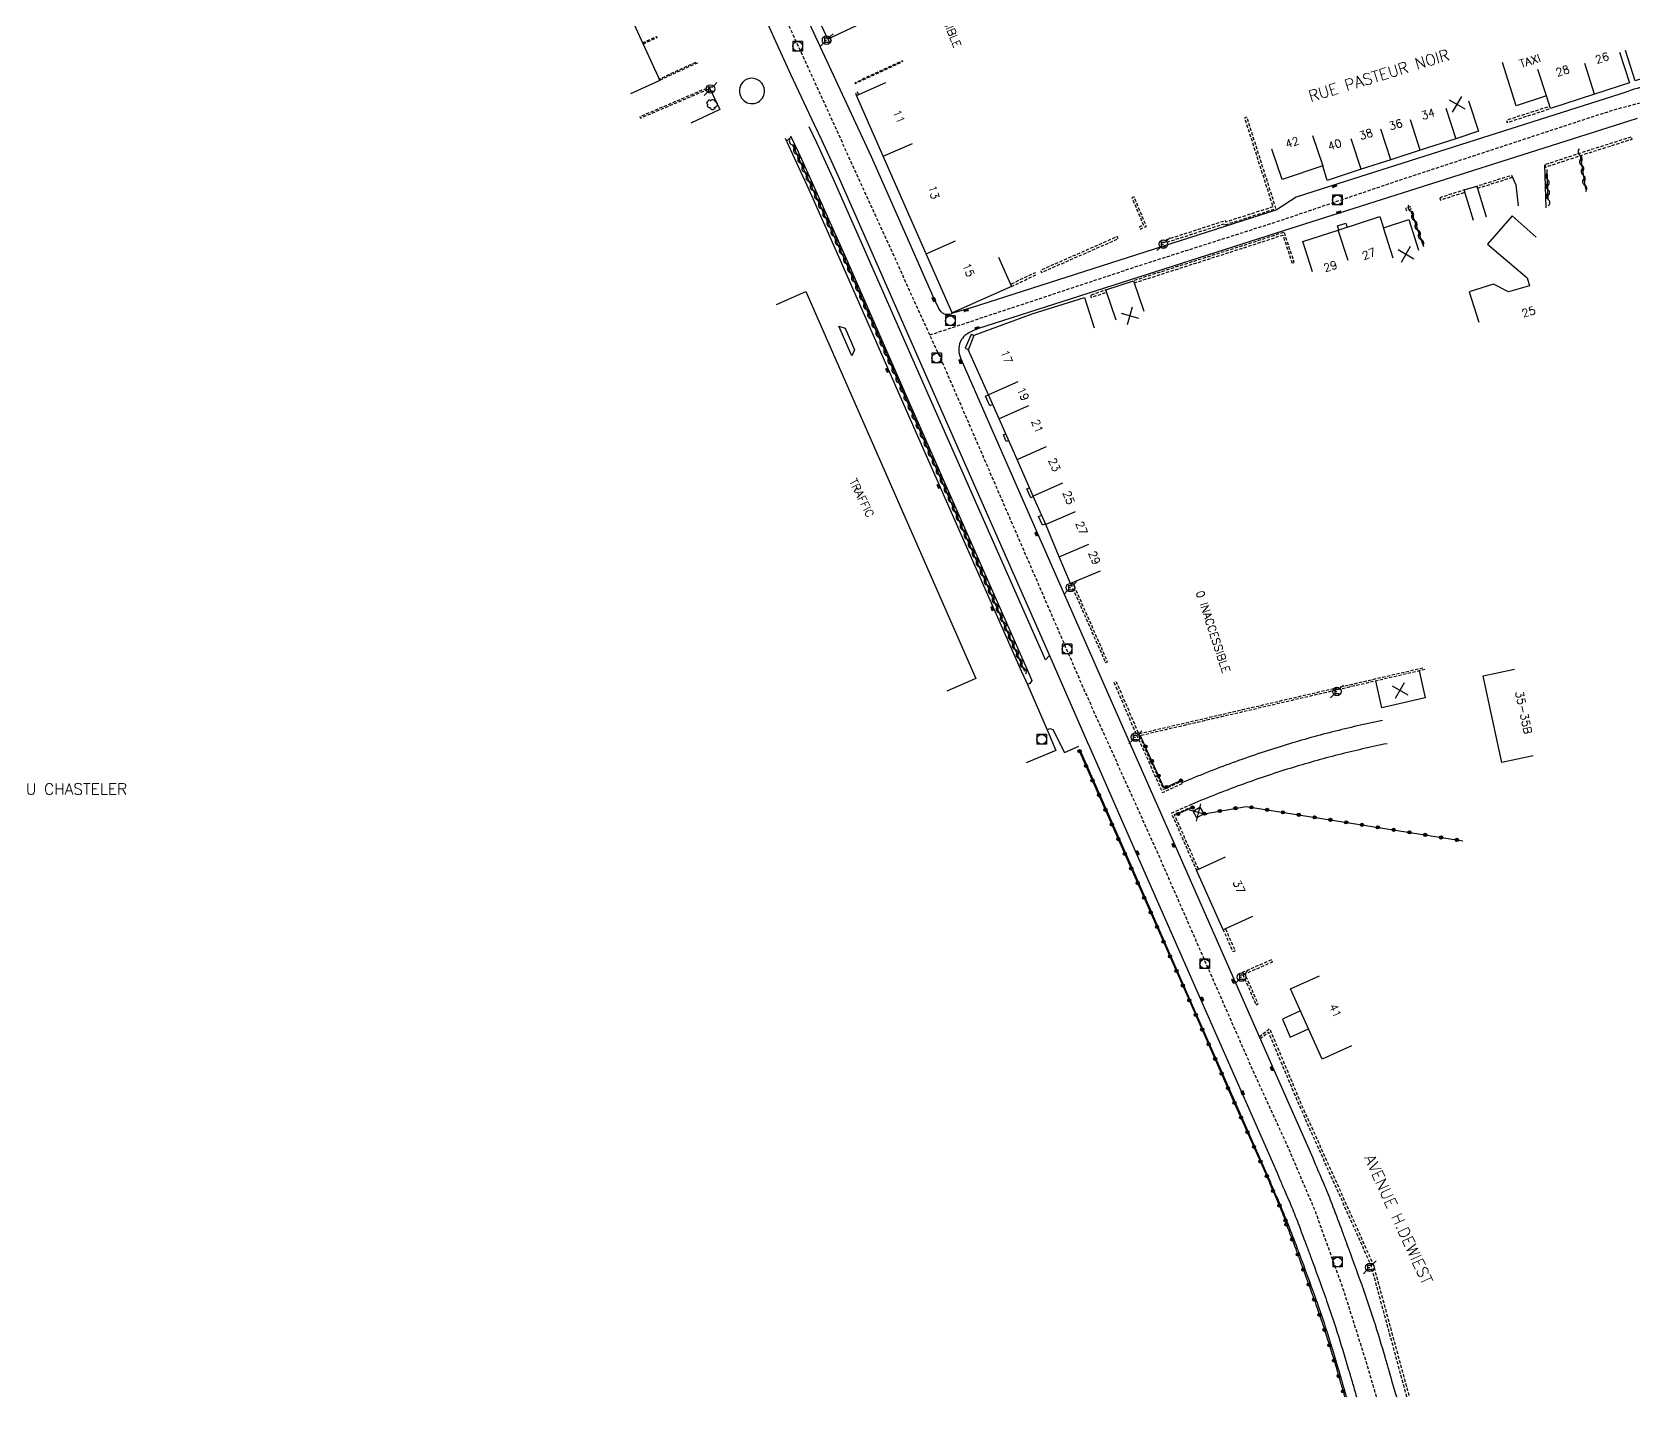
# Model space of a CAD drawing. Header units: millimetres. Extents: x 149999 to 151000, y 127000 to 128000.
# Drawn here: x 150352.8 to 150602.9, y 127000 to 127213.1 of the extents above; entities that cross this region are included whole.
import ezdxf
from ezdxf.enums import TextEntityAlignment as Align

# ---------------------------------------------------------------- set-up
doc = ezdxf.new("R2010")
doc.units = ezdxf.units.MM
doc.linetypes.add('DASHED', pattern=[0.75, 0.5, -0.25])
doc.layers.get('0').update_dxf_attribs({"linetype": 'CONTINUOUS'})
for name, color, linetype in [('W0001', 6, 'DASHED'), ('W0008', 7, 'CONTINUOUS'), ('W0017', 7, 'CONTINUOUS'), ('W0100', 7, 'CONTINUOUS'), ('W0112', 1, 'DASHED'), ('W0300', 7, 'CONTINUOUS'), ('W0310', 3, 'CONTINUOUS'), ('W0322', 7, 'CONTINUOUS'), ('W0400', 7, 'CONTINUOUS'), ('W0420', 7, 'CONTINUOUS'), ('W0471', 7, 'CONTINUOUS'), ('W0984', 7, 'CONTINUOUS'), ('W0989', 7, 'CONTINUOUS'), ('W0991', 7, 'CONTINUOUS'), ('W1102', 7, 'CONTINUOUS')]:
    doc.layers.add(name, color=color, linetype=linetype)
doc.styles.get("Standard").update_dxf_attribs({"font": 'romans.shx', "width": 0.85})

# ---------------------------------------------------------------- blocks, each defined once
blk = doc.blocks.new('t991o')
at = {"color": 0, "linetype": 'Continuous'}
for p, q in [((-1, 1), (1, -1)), ((-1, -1), (1, 1))]:
    blk.add_line(p, q, dxfattribs=at)
blk = doc.blocks.new('t322o')
at = {"color": 0, "linetype": 'Continuous'}
for radius in [0.25, 0.15]:
    blk.add_circle((0, 0), radius, dxfattribs=at)
blk = doc.blocks.new('T400')
for p, q in [((-0.15, 0.3), (0.15, 0.3)), ((-0.15, -0.25), (-0.15, 0.3)), ((-0.15, 0.15), (0.15, 0.15)), ((-0.15, 0), (0.15, 0)), ((0.15, 0.3), (0.15, -0.25)), ((-0.15, -0.15), (0.15, -0.15)), ((-0.15, -0.25), (-0.15, -0.3)), ((-0.15, -0.3), (0.15, -0.3)), ((0.15, -0.3), (0.15, -0.25))]:
    blk.add_line(p, q)
blk = doc.blocks.new('t310o')
at = {"color": 0, "linetype": 'Continuous'}
for centre, start, end in [((-0.5, 0.38), 216.8699, 323.1304), ((0.5, -0.37), 36.8699, 143.1303)]:
    blk.add_arc(centre, 0.625, start, end, dxfattribs=at)
blk = doc.blocks.new('T420')
for p, q in [((0.75, 0.75), (-0.75, 0.75)), ((-0.75, 0.75), (-0.75, -0.75)), ((0.75, 0.75), (0.75, -0.75)), ((0.75, -0.75), (-0.75, -0.75))]:
    blk.add_line(p, q)
blk.add_ellipse((0, 0), major_axis=(-0.53, 0.53), ratio=1, start_param=3.926991, end_param=10.210176)
blk = doc.blocks.new('T471')
for p, q in [((-0.333334, 0.333334), (-0.333334, -0.333334)), ((-0.333334, 0.333334), (0.333334, 0.333334)), ((-0.333334, 0), (0, 0)), ((0.500001, 0.500001), (1.000002, 1.000002)), ((-0.500001, -0.500001), (-1.000002, -1.000002)), ((-0.333334, -0.333334), (0.333334, -0.333334))]:
    blk.add_line(p, q)
blk.add_ellipse((0, 0), major_axis=(0.471405, 0.471405), ratio=1, start_param=5.4977871438, end_param=11.780972451)
blk = doc.blocks.new('T300')
for p, q in [((-0.8, 0.51), (-0.86, 0.34)), ((-0.86, 0.34), (-0.86, 0.17)), ((-0.86, 0.17), (-0.74, 0.06)), ((-0.69, 0.63), (-0.8, 0.51)), ((-0.8, -0.06), (-0.74, 0.06)), ((-0.74, 0.06), (-0.69, 0.11)), ((-0.57, 0.69), (-0.69, 0.63)), ((-0.46, 0.69), (-0.57, 0.69)), ((-0.29, 0.63), (-0.46, 0.69)), ((-0.29, 0.63), (-0.17, 0.74)), ((-0.23, 0.57), (-0.29, 0.63)), ((-0.17, 0.74), (-0.06, 0.8)), ((-0.06, 0.8), (0.06, 0.8)), ((0.06, 0.8), (0.23, 0.74)), ((0.23, 0.74), (0.34, 0.63)), ((0.34, 0.63), (0.4, 0.51)), ((0.46, 0.46), (0.34, 0.46)), ((0.4, 0.51), (0.4, 0.46)), ((0.57, 0.4), (0.46, 0.46)), ((0.57, 0.4), (0.69, 0.29)), ((0.69, 0.29), (0.74, 0.17)), ((0.74, 0.06), (0.69, -0.17)), ((0.74, 0.17), (0.74, 0.06)), ((-0.8, -0.17), (-0.8, -0.06)), ((-0.8, -0.23), (-0.8, -0.17)), ((-0.74, -0.34), (-0.8, -0.23)), ((-0.69, -0.4), (-0.74, -0.34)), ((-0.51, -0.46), (-0.69, -0.4)), ((-0.4, -0.46), (-0.51, -0.46)), ((-0.4, -0.46), (-0.34, -0.46)), ((-0.34, -0.46), (-0.34, -0.4)), ((-0.34, -0.51), (-0.34, -0.46)), ((-0.29, -0.63), (-0.34, -0.51)), ((-0.17, -0.74), (-0.29, -0.63)), ((-0.06, -0.8), (-0.17, -0.74)), ((0.06, -0.8), (-0.06, -0.8)), ((0.17, -0.74), (0.06, -0.8)), ((0.23, -0.69), (0.17, -0.74)), ((0.29, -0.46), (0.23, -0.46)), ((0.29, -0.63), (0.23, -0.69)), ((0.46, -0.4), (0.29, -0.46)), ((0.34, -0.51), (0.29, -0.63)), ((0.34, -0.51), (0.34, -0.46)), ((0.57, -0.34), (0.46, -0.4)), ((0.63, -0.29), (0.57, -0.34)), ((0.69, -0.17), (0.63, -0.29))]:
    blk.add_line(p, q)

msp = doc.modelspace()

# ---------------------------------------------------------------- linework, layer by layer
at = {"layer": 'W0001', "flags": 128}
for points in [[(150562.75, 127000), (150561.12, 127005.54), (150557.69, 127016.42), (150553.12, 127029.17), (150548.63, 127039.68), (150543.44, 127050.98), (150528.47, 127085.15), (150517.16, 127110.23), (150495.55, 127160.15), (150474.86, 127205.62), (150453.87, 127251.25)], [(150492.98, 127165.79), (150525.92, 127176.7), (150547.7, 127183.65), (150566.99, 127190.19), (150599.73, 127200.92), (150604.81, 127202.27), (150611.34, 127203.93), (150618.08, 127204.76), (150623.17, 127205.28), (150626.38, 127205.29), (150634.16, 127204.15), (150654.77, 127201.56), (150692, 127196.4), (150707.87, 127194.23), (150713.47, 127193.71), (150718.04, 127194.02), (150728.75, 127195.62)]]:
    msp.add_lwpolyline(points, dxfattribs=at)
at = {"layer": 'W0008', "flags": 128}
for points in [[(150605.91, 127204.97, 0.017286), (150602.01, 127203.82), (150600.74, 127203.39), (150555.57, 127189.04), (150550.19, 127187.31), (150547.37, 127185.46), (150547.18, 127185.33), (150499.29, 127169.97), (150496.51, 127169.17, -0.099805), (150495.97, 127168.97, -0.099805), (150495.39, 127169, -0.121032), (150494.84, 127169.3, -0.09865), (150494.39, 127169.91), (150493.66, 127171.43), (150489.28, 127181.38), (150483.85, 127193.57), (150474.48, 127213.72), (150464.87, 127234.01), (150456.6, 127252.52)], [(150465.57, 127219.04), (150471.22, 127206.51), (150474.92, 127198.64), (150476.1, 127196.12), (150478.66, 127190.57), (150483.58, 127179.49), (150492.88, 127158.3), (150511.66, 127115.77), (150517.56, 127102.27), (150517.89, 127101.49), (150525.21, 127084.88), (150535.25, 127062.1), (150541.75, 127047.36), (150547.22, 127034.97), (150547.6, 127034.05, 0.007821), (150548.36, 127032.27, -0.006874), (150549.23, 127030.26, -0.002279), (150549.78, 127028.9, -0.002279), (150550.32, 127027.55, -0.001409), (150551.77, 127023.73, -0.002988), (150552.44, 127021.93, -0.000145), (150554.8, 127015.44, -0.00231), (150554.95, 127015.03, -0.007599), (150556.56, 127010.21, -0.006352), (150558.33, 127004.4, -0.000424), (150558.91, 127002.42, -0.000068), (150559.61, 127000)], [(150603.42, 127199.59), (150602.12, 127199.15), (150556.92, 127184.79), (150548.23, 127182.05), (150500.44, 127166.73), (150499.7, 127166.44, 0.087432), (150498.46, 127165.69, 0.107784), (150497.76, 127164.75, 0.113383), (150497.49, 127163.39, 0.113383), (150497.84, 127162.05), (150509.78, 127134.81), (150513.81, 127125.68), (150523.4, 127103.92), (150530.73, 127087.31), (150540.76, 127064.53), (150547.26, 127049.79), (150552.77, 127037.33), (150553.18, 127036.33, 0.007821), (150553.86, 127034.73, -0.006874), (150554.8, 127032.56, -0.002279), (150555.37, 127031.16, -0.015391), (150555.93, 127029.69)], [(150548.92, 127026.99, 0.002279), (150548.38, 127028.34, 0.002279), (150547.84, 127029.68, 0.006874), (150546.98, 127031.66, -0.007821), (150546.21, 127033.47), (150545.84, 127034.38), (150540.37, 127046.75), (150533.87, 127061.49), (150523.83, 127084.27), (150516.51, 127100.88)], [(150555.92, 127029.69, -0.001409), (150557.38, 127025.85, -0.002988), (150558.07, 127023.98, -0.000145), (150560.43, 127017.48, -0.00231), (150560.6, 127017.02, -0.007599), (150562.27, 127012.03, -0.006352), (150564.09, 127006.07, -0.000424), (150564.66, 127004.08, -0.000115), (150565.84, 127000)], [(150548.91, 127027, -0.001409), (150550.36, 127023.2, -0.002988), (150551.02, 127021.41, -0.000145), (150553.38, 127014.92, -0.00231), (150553.52, 127014.53, -0.007599), (150555.12, 127009.75, -0.006352), (150556.88, 127003.97, -0.000424), (150557.45, 127002, -0.000056), (150558.03, 127000)]]:
    msp.add_lwpolyline(points, format="xyb", dxfattribs=at)
msp.add_lwpolyline([(150467.06, 127203.24, 0.195408), (150466.96, 127204.73, 0.218005), (150465.68, 127205.79, 0.222438), (150464.06, 127205.5, 0.179322), (150463.3, 127204.39, 0.176178), (150463.44, 127203.03, 0.680533)], format="xyb", close=True, dxfattribs=at)
for points in [[(150470.38, 127196.49), (150471.55, 127194.01), (150474.09, 127188.5), (150478.99, 127177.46), (150488.28, 127156.28), (150507.22, 127113.36), (150508.21, 127111.2), (150511.28, 127104.15), (150512.64, 127100.94), (150508.03, 127098.99)], [(150556.86, 127182.2), (150556.65, 127182.84), (150557.94, 127183.24), (150558.15, 127182.62)], [(150499.87, 127165.7), (150499.43, 127165.88), (150498.52, 127163.7), (150499.01, 127163.51)], [(150502.82, 127154.91), (150502.34, 127154.7), (150501.65, 127156.23), (150502.15, 127156.42)], [(150505.3, 127149.32), (150504.9, 127149.14), (150504.46, 127150.18), (150504.84, 127150.35)], [(150509.17, 127140.56), (150508.74, 127140.38), (150508.15, 127141.75), (150508.57, 127141.93)], [(150511.05, 127136.29), (150510.6, 127136.1), (150509.96, 127137.45), (150510.45, 127137.66)]]:
    msp.add_lwpolyline(points, dxfattribs=at)
at = {"layer": 'W0017', "flags": 128}
for points in [[(150458.65, 127204.28), (150460.19, 127200.98), (150455.66, 127198.87)], [(150511.66, 127115.77), (150511.03, 127115.05), (150492.08, 127157.95), (150482.79, 127179.14), (150477.87, 127190.21), (150475.32, 127195.76), (150474.14, 127198.27)], [(150471.3, 127196.73), (150470.6, 127196.03)], [(150471.22, 127196.89), (150472.4, 127194.4), (150474.94, 127188.88), (150479.85, 127177.84), (150489.14, 127156.65), (150508.26, 127113.29), (150508.91, 127111.84), (150508.61, 127111.38), (150508.21, 127111.2)], [(150589.25, 127185.64), (150589.03, 127192.34)], [(150583.8, 127190.73), (150584.52, 127189.21), (150584.86, 127185.95)], [(150577.87, 127183.64), (150576.41, 127188.42), (150578.41, 127189.03), (150579.87, 127184.25)], [(150511.28, 127104.15), (150511.72, 127104.35), (150512.21, 127104.18), (150514.01, 127100.58), (150516.25, 127101.59)], [(150550.85, 127060.26), (150548.04, 127058.99), (150549.26, 127056.17), (150552.12, 127057.46)]]:
    msp.add_lwpolyline(points, dxfattribs=at)
msp.add_lwpolyline([(150479.75, 127166.85), (150481.23, 127163.46), (150480.81, 127162.54), (150478.77, 127167.15)], close=True, dxfattribs=at)
for points in [[(150563.65, 127105.6, 0.012349), (150555.86, 127103.82, 0.012349), (150548.17, 127101.66, 0.01298), (150540.21, 127098.98, 0.013041), (150532.36, 127095.88)], [(150564.38, 127101.98, 0.012349), (150556.77, 127100.24, 0.012349), (150549.26, 127098.13, 0.01298), (150541.48, 127095.51, 0.01298), (150533.85, 127092.49)]]:
    msp.add_lwpolyline(points, format="xyb", dxfattribs=at)
at = {"layer": 'W0100', "flags": 128}
for points in [[(150481.6, 127214.08), (150477.07, 127211.95), (150458.05, 127253.21)], [(150426.36, 127246.94), (150430.9, 127249.02), (150450.8, 127205.53), (150446.25, 127203.45)], [(150600.69, 127209.91), (150602.23, 127205.16), (150596.8, 127203.39), (150589.91, 127201.14), (150589.26, 127203.13), (150584.54, 127201.58), (150583.61, 127204.5), (150582.39, 127208.31)], [(150606.4, 127211.78), (150607.94, 127207.02), (150603.15, 127205.47), (150601.61, 127210.22)], [(150496.47, 127169.24), (150492.39, 127178.44), (150485.69, 127193.69), (150481.51, 127203.17), (150486.09, 127205.19)], [(150577.08, 127202.36), (150578.68, 127197.62), (150575.15, 127196.43), (150569.56, 127194.62), (150564.95, 127193.13), (150560.33, 127191.65), (150555.03, 127189.89), (150554.33, 127192.18), (150547.98, 127190.06), (150546.39, 127194.8)], [(150552.76, 127175.62), (150551.23, 127180.38), (150556.77, 127182.16), (150563.25, 127184.3), (150563.82, 127182.52), (150567.76, 127183.79), (150569.29, 127179.03)], [(150587.67, 127181.08), (150583.9, 127184.36), (150580.08, 127179.96), (150586.26, 127174.69), (150586.64, 127173.48), (150583.36, 127172.53), (150580.99, 127173.73), (150577.2, 127172.53), (150578.71, 127167.76)], [(150503.68, 127177.91), (150505.71, 127173.35), (150496.49, 127169.24)], [(150469.05, 127170.54), (150473.63, 127172.55), (150500.19, 127112.17), (150495.61, 127110.16)], [(150522.08, 127168.08), (150520.49, 127172.82), (150524.78, 127174.26), (150526.38, 127169.52)], [(150499.01, 127163.49), (150499.89, 127165.75), (150508.98, 127169.08), (150517.13, 127171.66), (150518.64, 127166.9)], [(150519.58, 127128.92), (150514.97, 127126.97), (150513.19, 127131.17), (150511.1, 127136.18), (150509.14, 127140.64), (150506.6, 127146.37), (150503.81, 127152.69), (150502.15, 127156.42), (150498.99, 127163.5)], [(150569.4, 127113.34), (150570.35, 127109.12), (150563.57, 127107.59), (150562.63, 127111.77)], [(150587.18, 127100.08), (150582.29, 127099.03), (150580.22, 127108.66), (150579.38, 127112.57), (150584.27, 127113.63)], [(150543.37, 127074.99), (150538.81, 127072.93), (150534.6, 127082.24), (150539.16, 127084.3)], [(150558.82, 127054.81), (150554.26, 127052.74), (150549.29, 127063.7), (150553.85, 127065.76)]]:
    msp.add_lwpolyline(points, dxfattribs=at)
msp.add_lwpolyline([(150535.13, 127092.07), (150535.76, 127091.03), (150534.7, 127090.39), (150534.08, 127091.43)], close=True, dxfattribs=at)
at = {"layer": 'W0112', "flags": 128}
for points in [[(150448.13, 127211.37), (150450.29, 127212.36), (150450.37, 127212.19), (150448.21, 127211.2)], [(150477.07, 127211.95), (150477.3, 127211.51), (150477.62, 127211.67), (150477.4, 127212.1)], [(150481.84, 127203.31), (150481.68, 127203.68), (150481.35, 127203.54), (150481.51, 127203.17)], [(150578.51, 127188.69), (150578.41, 127189.03), (150583.8, 127190.73), (150583.91, 127190.39)], [(150578.51, 127188.69), (150583.95, 127190.41)], [(150524.89, 127173.92), (150545.4, 127180.49), (150548.09, 127181.39), (150549.56, 127176.98), (150549.9, 127177.09), (150548.31, 127181.84), (150545.29, 127180.82), (150524.78, 127174.26)], [(150505.71, 127173.35), (150509.57, 127175.18), (150509.41, 127175.5), (150505.57, 127173.67)], [(150514.97, 127126.97), (150520.42, 127114.63), (150520.74, 127114.78), (150515.3, 127127.11)], [(150570.3, 127113.55), (150525.37, 127103.12), (150521.78, 127111.51), (150522.1, 127111.65), (150525.58, 127103.54), (150570.22, 127113.89)], [(150534.93, 127082.39), (150531.18, 127090.95), (150533.99, 127092.17), (150533.85, 127092.49), (150530.71, 127091.13), (150534.6, 127082.24)], [(150539.14, 127073.08), (150540.68, 127069.62), (150540.36, 127069.48), (150538.81, 127072.93), (150539.14, 127073.07)], [(150544.42, 127056.23), (150546.04, 127057.5), (150550.98, 127045.71), (150562.22, 127020.69), (150567.85, 127000)], [(150567.48, 127000), (150561.88, 127020.57), (150550.66, 127045.57), (150545.89, 127056.93), (150544.57, 127055.9)]]:
    msp.add_lwpolyline(points, dxfattribs=at)
for points in [[(150450.8, 127205.53), (150450.71, 127205.72), (150456.54, 127208.43), (150456.63, 127208.24)], [(150481.26, 127205.14), (150481.31, 127205.03), (150484.24, 127206.38), (150488.78, 127208.48), (150488.72, 127208.59), (150484.18, 127206.49)], [(150458.65, 127204.28), (150458.57, 127204.48), (150456.9, 127203.77), (150447.7, 127199.84), (150447.79, 127199.64), (150456.98, 127203.57)], [(150542.49, 127199.81), (150542.12, 127199.7), (150546.56, 127185.77), (150539.2, 127183.42), (150539.14, 127183.62), (150529.9, 127180.63), (150530.02, 127180.27), (150538.89, 127183.13), (150538.95, 127182.94), (150547.04, 127185.52)], [(150589.91, 127201.14), (150589.8, 127201.48), (150583.02, 127199.29), (150583.13, 127198.95)], [(150589.03, 127192.34), (150589.14, 127192), (150595.48, 127194.09), (150602.66, 127196.36), (150602.55, 127196.7), (150595.37, 127194.43)], [(150524.88, 127187.34), (150524.55, 127187.2), (150526.34, 127182.92), (150525.71, 127182.65), (150525.84, 127182.32), (150526.8, 127182.72)], [(150572.6, 127187.19), (150572.71, 127186.85), (150576.52, 127188.08), (150576.41, 127188.42)], [(150567.29, 127185.55), (150567.4, 127185.22), (150568.17, 127185.46), (150568.07, 127185.8)], [(150522.41, 127180.81), (150522.26, 127181.14), (150510.26, 127175.87), (150510.4, 127175.54)], [(150518.05, 127171.98), (150518.17, 127171.64), (150520.6, 127172.48), (150520.49, 127172.82)], [(150532.42, 127095.76), (150532.27, 127096.09), (150529.49, 127094.84), (150525.7, 127103.27), (150525.37, 127103.12), (150529.31, 127094.37)], [(150543.92, 127061.21), (150544.25, 127061.35), (150542.21, 127066.06), (150546.47, 127067.9), (150546.33, 127068.23), (150541.74, 127066.24)]]:
    msp.add_lwpolyline(points, close=True, dxfattribs=at)
at = {"layer": 'W0310', "flags": 128}
for points in [[(150471.52, 127195.46), (150479.77, 127177.35), (150489.17, 127155.98), (150507.79, 127113.32)], [(150594.53, 127193.83), (150594.59, 127193.48), (150595.35, 127188.54)], [(150589.54, 127186.94), (150589.38, 127191.61)], [(150568.1, 127185.13), (150568.4, 127184.31), (150570.07, 127179.6)]]:
    msp.add_lwpolyline(points, dxfattribs=at)
at = {"layer": 'W0322', "flags": 128}
for points in [[(150532.21, 127096.23), (150529.57, 127095.05), (150525.84, 127103.33)], [(150535.8, 127091.05), (150542.36, 127092.19), (150566.34, 127088.38), (150576.21, 127086.82)], [(150534.03, 127092.01), (150531.39, 127090.85)]]:
    msp.add_lwpolyline(points, dxfattribs=at)
for points in [[(150548.77, 127026.93, 0.002279), (150548.23, 127028.28, 0.002279), (150547.69, 127029.62, 0.006874), (150546.84, 127031.59, -0.007821), (150546.06, 127033.41), (150545.69, 127034.32), (150540.22, 127046.69), (150533.72, 127061.42), (150523.69, 127084.21), (150516.36, 127100.81)], [(150548.67, 127026.91, -0.001409), (150550.12, 127023.11, -0.002988), (150550.78, 127021.32, -0.000145), (150553.14, 127014.83, -0.00231), (150553.28, 127014.44, -0.007599), (150554.88, 127009.67, -0.006352), (150556.64, 127003.9, -0.000424), (150557.21, 127001.93, -0.000054), (150557.77, 127000)]]:
    msp.add_lwpolyline(points, format="xyb", dxfattribs=at)
at = {"layer": 'W1102'}
for p, q in [((150589.26, 127203.13), (150587.93, 127207.21)), ((150596.8, 127203.39), (150595.25, 127208.14)), ((150573.58, 127201.18), (150575.15, 127196.43)), ((150564.95, 127193.13), (150563.42, 127197.89)), ((150569.56, 127194.62), (150568.02, 127199.37)), ((150485.69, 127193.69), (150490.26, 127195.7)), ((150552.75, 127196.93), (150554.33, 127192.18)), ((150560.33, 127191.65), (150558.78, 127196.4)), ((150565.35, 127177.76), (150563.82, 127182.52)), ((150492.39, 127178.44), (150496.97, 127180.46)), ((150558.32, 127177.41), (150556.77, 127182.16)), ((150506.72, 127158.45), (150502.15, 127156.42)), ((150508.38, 127154.71), (150503.81, 127152.69)), ((150506.6, 127146.37), (150511.18, 127148.39)), ((150513.71, 127142.66), (150509.14, 127140.64)), ((150515.69, 127138.15), (150511.1, 127136.18)), ((150513.19, 127131.17), (150517.8, 127133.11))]:
    msp.add_line(p, q, dxfattribs=at)

# ---------------------------------------------------------------- block references
at = {"layer": 'W0300'}
msp.add_blockref('T300', (150459.04, 127201.73), dxfattribs=at)
at = {"layer": 'W0310'}
for p, rotation in [((150471.52, 127195.46), 294.4989407591931), ((150472.17, 127194.03), 294.4989407591931), ((150594.53, 127193.83), 278.7969666270525), ((150472.82, 127192.61), 294.4989407591931), ((150473.47, 127191.18), 294.4989407591931), ((150594.77, 127192.28), 278.7969666270513), ((150474.12, 127189.76), 294.4989407591931), ((150589.44, 127190.07), 91.96884291141124), ((150595.01, 127190.73), 278.7969666270513), ((150595.25, 127189.19), 278.7969666270513), ((150474.77, 127188.33), 294.4989407591931), ((150475.42, 127186.91), 294.4989407591931), ((150589.49, 127188.51), 91.96884291141124), ((150589.54, 127186.94), 91.96884291141124), ((150476.07, 127185.48), 294.4989407591931), ((150476.72, 127184.06), 294.4989407591931), ((150568.1, 127185.13), 289.5640442063068), ((150568.63, 127183.65), 289.5640442063059), ((150477.37, 127182.63), 294.4989407591931), ((150478.02, 127181.21), 294.4989407591931), ((150569.15, 127182.17), 289.5640442063059), ((150478.67, 127179.78), 294.4989407591931), ((150569.68, 127180.7), 289.5640442063059), ((150479.32, 127178.36), 294.4989407591931), ((150479.96, 127176.93), 293.7278673130735), ((150480.59, 127175.5), 293.7278673130735), ((150481.22, 127174.06), 293.7278673130735), ((150481.85, 127172.63), 293.7278673130735), ((150482.48, 127171.2), 293.7278673130735), ((150483.11, 127169.76), 293.7278673130735), ((150483.74, 127168.33), 293.7278673130735), ((150484.37, 127166.9), 293.7278673130735), ((150485, 127165.46), 293.7278673130735), ((150485.63, 127164.03), 293.7278673130735), ((150486.26, 127162.59), 293.7278673130735), ((150486.89, 127161.16), 293.7278673130735), ((150487.52, 127159.73), 293.7278673130735), ((150488.15, 127158.29), 293.7278673130735), ((150488.78, 127156.86), 293.7278673130735), ((150489.41, 127155.43), 293.5812199230464), ((150490.04, 127153.99), 293.5812199230464), ((150490.66, 127152.56), 293.5812199230464), ((150491.29, 127151.12), 293.5812199230464), ((150491.92, 127149.68), 293.5812199230464), ((150492.54, 127148.25), 293.5812199230464), ((150493.17, 127146.81), 293.5812199230464), ((150493.8, 127145.38), 293.5812199230464), ((150494.42, 127143.94), 293.5812199230464), ((150495.05, 127142.51), 293.5812199230464), ((150495.68, 127141.07), 293.5812199230464), ((150496.3, 127139.64), 293.5812199230464), ((150496.93, 127138.2), 293.5812199230464), ((150497.55, 127136.77), 293.5812199230464), ((150498.18, 127135.33), 293.5812199230464), ((150498.81, 127133.9), 293.5812199230464), ((150499.43, 127132.46), 293.5812199230464), ((150500.06, 127131.03), 293.5812199230464), ((150500.69, 127129.59), 293.5812199230464), ((150501.31, 127128.16), 293.5812199230464), ((150501.94, 127126.72), 293.5812199230464), ((150502.57, 127125.29), 293.5812199230464), ((150503.19, 127123.85), 293.5812199230464), ((150503.82, 127122.42), 293.5812199230464), ((150504.45, 127120.98), 293.5812199230464), ((150505.07, 127119.54), 293.5812199230464), ((150505.7, 127118.11), 293.5812199230464), ((150506.33, 127116.67), 293.5812199230464), ((150506.95, 127115.24), 293.5812199230464), ((150507.58, 127113.8), 293.5812199230464)]:
    msp.add_blockref('t310o', p, dxfattribs=dict(at, rotation=rotation))
at = {"layer": 'W0322'}
for p, rotation in [((150516.36, 127100.81), 293.8010877483598), ((150526.65, 127101.54), 114.2055085993606), ((150517.37, 127098.52), 293.8010877483598), ((150527.68, 127099.26), 114.2055085993606), ((150528.7, 127096.98), 114.2055085993606), ((150518.38, 127096.24), 293.8010877483598), ((150529.92, 127095.21), 204.0928726710653), ((150532.21, 127096.23), 204.0928726710653), ((150519.39, 127093.95), 293.8010877483598), ((150534.03, 127092.01), 203.6577477384371), ((150540.73, 127091.9), 9.818180739920704), ((150543.19, 127092.05), 350.9868242441966), ((150520.4, 127091.66), 293.8010877483598), ((150521.41, 127089.37), 293.8010877483598), ((150531.74, 127091), 203.6577477384371), ((150535.8, 127091.05), 9.818180739920704), ((150538.26, 127091.48), 9.818180739920704), ((150545.66, 127091.66), 350.9868242441966), ((150548.13, 127091.27), 350.9868242441966), ((150550.6, 127090.88), 350.9868242441966), ((150553.07, 127090.49), 350.9868242441966), ((150555.54, 127090.09), 350.9868242441966), ((150558.01, 127089.7), 350.9868242441966), ((150522.42, 127087.09), 293.8010877483598), ((150560.48, 127089.31), 350.9868242441966), ((150562.95, 127088.92), 350.9868242441966), ((150565.42, 127088.53), 350.9868242441966), ((150567.88, 127088.14), 350.9868242441972), ((150570.35, 127087.74), 350.9868242441972), ((150572.82, 127087.35), 350.9868242441972), ((150575.29, 127086.96), 350.9868242441972), ((150523.43, 127084.8), 293.8010877483598), ((150524.43, 127082.51), 293.7709309005587), ((150525.44, 127080.22), 293.7709309005587), ((150526.45, 127077.94), 293.7709309005587), ((150527.46, 127075.65), 293.7709309005587), ((150528.46, 127073.36), 293.7709309005587), ((150529.47, 127071.07), 293.7709309005587), ((150530.48, 127068.78), 293.7709309005587), ((150531.49, 127066.5), 293.7709309005587), ((150532.49, 127064.21), 293.7709309005587), ((150533.5, 127061.92), 293.7709309005587), ((150534.51, 127059.63), 293.7974364375553), ((150535.52, 127057.35), 293.7974364375553), ((150536.53, 127055.06), 293.7974364375553), ((150537.54, 127052.77), 293.7974364375553), ((150538.55, 127050.48), 293.7974364375553), ((150539.55, 127048.2), 293.7974364375553), ((150540.56, 127045.91), 293.8425967127223), ((150541.57, 127043.62), 293.8425967127223), ((150542.59, 127041.34), 293.8425967127223), ((150543.6, 127039.05), 293.8425967127223), ((150544.61, 127036.76), 293.8425967127223), ((150545.62, 127034.48), 293.8425967127223), ((150546.58, 127032.17), 293.4997645789592), ((150547.58, 127029.88), 292.7033684694923), ((150548.52, 127027.56), 291.6957042989722), ((150548.67, 127026.91), 290.9859517783642), ((150549.56, 127024.58), 290.7875219340743), ((150550.45, 127022.24), 290.3279846705036), ((150551.3, 127019.89), 289.9709228893987), ((150552.16, 127017.54), 289.958913615107), ((150553.01, 127015.19), 289.9469043408154), ((150553.84, 127012.83), 288.825057043095), ((150554.63, 127010.46), 287.9591677435332), ((150555.38, 127008.07), 287.2695158614033), ((150556.11, 127005.68), 286.666358921054), ((150556.82, 127003.28), 286.1879311071231), ((150557.51, 127000.88), 286.1143241541706)]:
    msp.add_blockref('t322o', p, dxfattribs=dict(at, rotation=rotation))
at = {"layer": 'W0400'}
for p, rotation in [((150556.15, 127189.05), 289.1118321420446), ((150556.87, 127184.92), 103.3305811793196), ((150493.61, 127171.34), 22.47482594086401), ((150498.62, 127169.64), 281.4288305198455), ((150500.36, 127166.87), 293.6534643488687), ((150486.37, 127160.29), 22.72952508840098), ((150497.77, 127161.61), 199.7560455702753), ((150494.38, 127142.18), 23.68545757605977), ((150509.66, 127134.69), 203.4121191198218), ((150502.76, 127123.07), 197.5262491085901), ((150525.39, 127084.91), 206.8162539008259), ((150531.05, 127086.09), 204.3799602426064), ((150540.39, 127064.95), 25.42588536544789), ((150535.49, 127062.11), 19.53881264236461), ((150546.44, 127051.26), 201.9393830764022), ((150541.84, 127047.46), 197.4340890506462)]:
    msp.add_blockref('T400', p, dxfattribs=dict(at, rotation=rotation))
at = {"layer": 'W0420'}
for p in [(150472.34, 127210.85), (150556.63, 127186.86), (150496.17, 127168.01), (150494.03, 127162.17), (150514.41, 127116.75), (150510.44, 127102.66), (150535.92, 127067.61), (150556.64, 127021.05)]:
    msp.add_blockref('T420', p, dxfattribs=at)
at = {"layer": 'W0471'}
for p in [(150476.86, 127211.82), (150458.74, 127204.19), (150529.45, 127179.95), (150514.95, 127126.34), (150556.56, 127110.14), (150525.08, 127102.99), (150541.66, 127065.55), (150561.68, 127020.23)]:
    msp.add_blockref('T471', p, dxfattribs=at)
at = {"layer": 'W0991'}
for p, rotation in [((150575.33, 127201.78), 15.04745999999985), ((150567.32, 127178.4), 15.04745999999985), ((150524.23, 127168.8), 28.35276626292533), ((150566.42, 127110.3), 15.04745999999985)]:
    msp.add_blockref('t991o', p, dxfattribs=dict(at, rotation=rotation))
at = {"layer": 'W0991', "extrusion": (0, 0, -1), "rotation": 328.9605216741905}
msp.add_blockref('t991o', (-150534.92, 127091.24), dxfattribs=at)

# ---------------------------------------------------------------- texts
at = {"layer": 'W0984'}
msp.add_text('TRAFFIC', height=1.25, rotation=296.3335, dxfattribs=at).set_placement((150482.33, 127140.35), align=Align.MIDDLE)
at = {"layer": 'W0989'}
for s, rotation, p in [('RUE PASTEUR NOIR', 16.8759, (150563.12, 127206.3)), ('CITE DU CHASTELER', 0.0253, (150355.93, 127094.9)), ('AVENUE H.DEWIEST', 294.7384, (150566.17, 127027.71))]:
    msp.add_text(s, height=1.75, rotation=rotation, dxfattribs=at).set_placement(p, align=Align.MIDDLE)
at = {"layer": 'W0991'}
for s, rotation, p in [('9B INACCESSIBLE', 292.4529, (150494.58, 127217.46)), ('26', 18.0062, (150597.96, 127209.03)), ('TAXI', 17.7435, (150586.71, 127208.57)), ('28', 18.0988, (150591.8, 127207.02)), ('11', 293.0787, (150488.15, 127199.88)), ('34', 17.9825, (150570.78, 127200.29)), ('38', 17.7505, (150561.09, 127197.13)), ('36', 16.6134, (150565.72, 127198.63)), ('42', 18.4885, (150549.57, 127195.86)), ('40', 18.3493, (150556.2, 127195.49)), ('13', 284.1283, (150493.61, 127188.08)), ('29', 17.8345, (150555.53, 127176.51)), ('27', 21.2822, (150561.55, 127178.45)), ('15', 290.1049, (150499.03, 127175.94)), ('25', 17.3856, (150586.49, 127169.41)), ('17', 290.2274, (150504.98, 127162.38)), ('19', 293.8811, (150507.55, 127156.59)), ('21', 291.3867, (150509.78, 127151.55)), ('23', 293.8462, (150512.44, 127145.53)), ('25', 290.9247, (150514.68, 127140.39)), ('27', 292.6695, (150516.69, 127135.63)), ('29', 292.9694, (150518.69, 127131.01)), ('0 INACCESSIBLE', 288.3067, (150537.21, 127119.46)), ('35-35B', 282.1289, (150585.72, 127106.85)), ('37', 294.3408, (150541.26, 127079.65)), ('41', 293.6428, (150556.33, 127060.29))]:
    msp.add_text(s, height=1.25, rotation=rotation, dxfattribs=at).set_placement(p, align=Align.MIDDLE)

doc.saveas('drawing.dxf')
